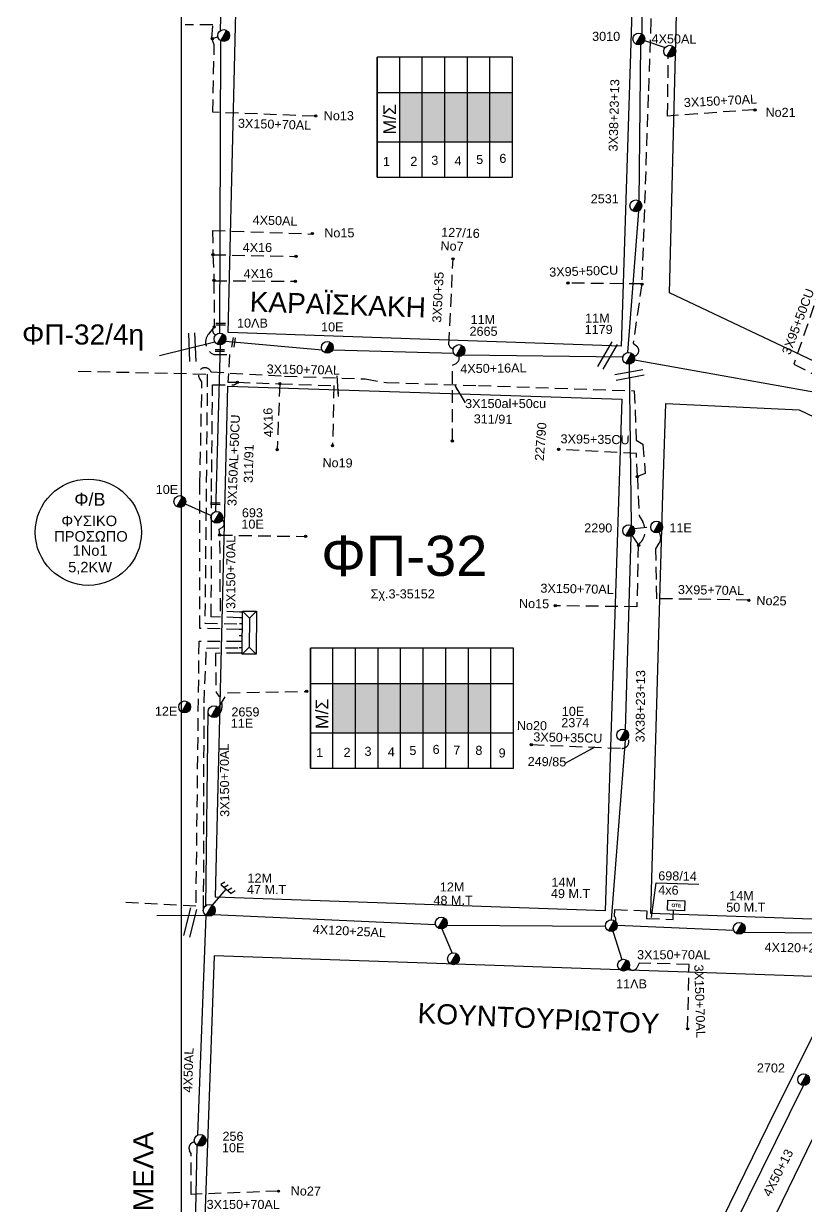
# Model space of a CAD drawing. Header units: millimetres. Extents: x 898 to 3196, y 765 to 1779.
# Drawn here: x 908.3 to 1064.1, y 1105.9 to 1341.4 of the extents above; entities that cross this region are included whole.
import ezdxf
from ezdxf.enums import TextEntityAlignment as Align

# ---------------------------------------------------------------- set-up
doc = ezdxf.new("R2010")
doc.units = ezdxf.units.MM
doc.linetypes.add('DASHED', pattern=[19.05, 12.7, -6.35])
for name, color, linetype in [('Pillar OTE', 7, 'Continuous'), ('Άγνωστα', 7, 'Continuous'), ('Ασφαλειοκιβώτια Χ.Τ 9 αναχωρήσεων', 7, 'Continuous'), ('Γέφυρες Εναερίου Δικτύου', 7, 'DASHED'), ('Γείωση', 7, 'Continuous'), ('Γυμνά εναέρια ΧΤ (3Φ)   3x50+35CU', 7, 'Continuous'), ('Γυμνά εναέρια ΧΤ (3Φ)   4x50AL', 7, 'Continuous'), ('Γυμνά εναέρια ΧΤ και ΦΟΠ (3Φ)   4x50+16AL', 7, 'Continuous'), ('Εναέρια παροχή ΧΤ 4x16', 7, 'SYN_LINE'), ('Επιγραφές - Σχήματα', 7, 'Continuous'), ('Καλώδια ΧΤ   3x150+70AL', 7, 'DASHED'), ('Καλώδια ΧΤ   3x150AL+50CU', 7, 'DASHED'), ('Καλώδια ΧΤ   3x38+23+13', 7, 'Continuous'), ('Καλώδια ΧΤ   3x95+35CU', 7, 'DASHED'), ('Καλώδια ΧΤ   3x95+50CU', 7, 'DASHED'), ('Καλώδια ΧΤ   3x95+70AL', 7, 'SYN_LINE'), ('Καλώδια ΧΤ   4x50+13', 7, 'SYN_LINE'), ('Μηχανική τομή', 7, 'Continuous'), ('Στύλος ΦΜ', 7, 'Continuous'), ('Στύλος ΦΜ @ 1', 7, 'Continuous'), ('Συνδέσεις', 7, 'Continuous'), ('Συνεστραμμένα ΧΤ   4x120+25AL', 7, 'SYN_LINE'), ('Τομή', 7, 'Continuous'), ('Υποσταθμός πόλεως', 7, 'Continuous'), ('Υπόβαθρο ΔΕΗ', 7, 'Continuous'), ('Υπόγεια καλώδια Παροχών ΧΤ   4x6', 7, 'DASHED')]:
    doc.layers.add(name, color=color, linetype=linetype)
doc.styles.add('ar', font='arial.ttf')
doc.styles.get("Standard").update_dxf_attribs({"font": 'arial.ttf'})
doc.linetypes.add('SYN_LINE', pattern='A,0.5,-0.0001,["/\\/\\/\\/",Standard,S=0.1,R=0,X=0,Y=-0.05],-0.25', length=0.7501)
doc.dimstyles.new('ISO-25', dxfattribs={"dimtxt": 2.5, "dimasz": 2.5, "dimexe": 1.25, "dimexo": 0.625, "dimtad": 1, "dimtxsty": 'Standard', "dimcen": 2.5, "dimadec": 0, "dimazin": 0, "dimtfac": 1, "dimtmove": 0, "dimatfit": 3, "dimfxl": 1, "dimarcsym": 0})

# ---------------------------------------------------------------- blocks, each defined once
blk = doc.blocks.new('ΥΠΟΣΤΑΘΜΟΣ ΠΟΛΕΩΣ 8 ΑΝΑΧΩΡΗΣΕΩΝ')
at = {"layer": 'Υποσταθμός πόλεως', "linetype": 'Continuous', "ltscale": 40}
for p, q in [((-8.18, -2.82), (-8.18, -4)), ((-5.9, -2.82), (-5.9, -4)), ((-3.55, -2.82), (-3.55, -4)), ((-1.28, -2.82), (-1.28, -4)), ((1.23, -2.82), (1.23, -4)), ((3.56, -2.82), (3.56, -4)), ((6.03, -2.82), (6.03, -4)), ((8.16, -2.82), (8.16, -4))]:
    blk.add_line(p, q, dxfattribs=at)
blk.add_lwpolyline([(-8.57, 2.82), (8.57, 2.82), (8.57, -2.82), (-8.57, -2.82)], close=True, dxfattribs=at)
for points in [[(-5.75, 0), (-8.57, 2.82)], [(5.75, 0), (8.57, 2.82)], [(-8.57, -2.82), (-5.75, 0)], [(-5.75, 0), (5.75, 0)], [(8.57, -2.82), (5.75, 0)]]:
    blk.add_lwpolyline(points, dxfattribs=at)
at = {"layer": 'Υποσταθμός πόλεως', "linetype": 'SYN_LINE', "ltscale": 40, "flags": 1}
for tag, p in [('ΜΕΤΑΣΧΗΜΑΤΙΣΜΟΣ', (9.59, 1.44)), ('ΙΣΧΥΣ', (9.57, -1.35)), ('ΑΡΙΘΜΟΣ', (9.69, -4.07))]:
    blk.add_attdef(tag, p, '', height=1.8, dxfattribs=at)
blk = doc.blocks.new('ΥΠΑΡΧΩΝ ΤΣΙΜΕΝΤΕΝΙΟΣ ΣΤΥΛΟΣ')
at = {"layer": 'Στύλος ΦΜ'}
blk.add_hatch(color=7, dxfattribs=at).paths.add_polyline_path([(-1.29, -2.28, 0.574793), (2.62, 0, 0.268822), (1.3, 2.27)])
at = {"layer": 'Στύλος ΦΜ', "color": 7}
blk.add_line((-1.29, -2.28), (1.3, 2.27), dxfattribs=at)
blk.add_circle((0, 0), 2.62, dxfattribs=at)
at = {"layer": 'Στύλος ΦΜ', "flags": 4}
for tag, p in [('ΑΡΙΘΜΟΣ', (-4.68, 8.05)), ('ΤΥΠΟΣ', (-4.91, 3.03))]:
    blk.add_attdef(tag, p, '', height=4, dxfattribs=at)
blk = doc.blocks.new('ΤΟΜΗ')
at = {"layer": 'Τομή', "ltscale": 40}
for p, q in [((-5.68, 0), (5.68, 0)), ((5.68, -2.33), (-5.68, -2.33))]:
    blk.add_line(p, q, dxfattribs=at)
blk = doc.blocks.new('A$C76D1674A')
at = {"layer": 'Τομή', "xscale": 0.5, "yscale": 0.5, "zscale": 0.5}
blk.add_blockref('ΤΟΜΗ', (2.84, 1.17), dxfattribs=at)
blk = doc.blocks.new('ΓΕΙΩΣΗ')
at = {"layer": 'Γείωση', "ltscale": 40}
for p, q in [((-2.34, 11.45), (-3, 9.45)), ((-0.34, 11.45), (-1, 9.45)), ((1.66, 11.45), (1, 9.45)), ((3.66, 11.45), (3, 9.45)), ((0, 9.45), (0, 0))]:
    blk.add_line(p, q, dxfattribs=at)
blk.add_lwpolyline([(-3, 9.45), (3, 9.45)], dxfattribs=at)
blk = doc.blocks.new('ΑΣΦΑΛΕΙΟΚΙΒΩΤΙΟ ΥΠΟΣΤΑΘΜΟΥ 9 ΑΝΑΧΩΡΗΣΕΩΝ')
at = {"layer": 'Ασφαλειοκιβώτια Χ.Τ 9 αναχωρήσεων', "ltscale": 40}
for p, q in [((-23.8, 40.36), (24.02, 40.36)), ((-9.72, 40.36), (-9.72, -40.64)), ((9.94, 40.36), (9.94, -40.64)), ((-23.8, 31.36), (24.02, 31.36)), ((-23.8, 22.36), (24.02, 22.36)), ((-23.8, 13.36), (24.02, 13.36)), ((-23.8, 4.36), (24.02, 4.36)), ((-23.8, -4.64), (24.02, -4.64)), ((-23.8, -13.64), (24.02, -13.64)), ((-23.8, -22.64), (24.02, -22.64)), ((-23.8, -31.64), (24.02, -31.64))]:
    blk.add_line(p, q, dxfattribs=at)
at = {"layer": 'Ασφαλειοκιβώτια Χ.Τ 9 αναχωρήσεων'}
blk.add_lwpolyline([(-23.8, -40.64), (24.02, -40.64), (24.02, 40.36), (-23.8, 40.36)], close=True, dxfattribs=at)
for s, p in [('1', (-19.38, 38.04)), ('2', (-19.28, 27.13)), ('3', (-18.87, 18.77)), ('4', (-19.1, 9.5)), ('5', (-18.53, 0.87)), ('6', (-18.1, -8.37)), ('7', (-18.36, -16.67)), ('8', (-18.48, -25.44)), ('9', (-19.51, -34.7))]:
    blk.add_text(s, height=3.6, rotation=270, dxfattribs=at).set_placement(p)
at = {"layer": 'Ασφαλειοκιβώτια Χ.Τ 9 αναχωρήσεων', "ltscale": 40}
for tag, height, p in [('ΟΝΟΜΑ', 5, (-0.16, 44.31)), ('ΚΕΙΜΕΝΟ 1', 2, (17.06, 35.59)), ('ΚΕΙΜΕΝΟ 2', 2, (17.06, 26.88)), ('ΚΕΙΜΕΝΟ 3', 2, (17.06, 17.69)), ('ΚΕΙΜΕΝΟ 4', 2, (17.06, 8.71)), ('ΚΕΙΜΕΝΟ 5', 2, (17.06, -0.13)), ('ΚΕΙΜΕΝΟ 6', 2, (17.06, -9.05)), ('ΚΕΙΜΕΝΟ 7', 2, (17.06, -18.13)), ('ΚΕΙΜΕΝΟ 8', 2, (17.06, -26.85)), ('ΚΕΙΜΕΝΟ 9', 2, (17.06, -35.99)), ('ΣΧ', 2, (-0.1, -42.64))]:
    blk.add_attdef(tag, text='', height=height, dxfattribs=at).set_placement(p, align=Align.MIDDLE_CENTER)
blk = doc.blocks.new('_ΣΥΝΔΕΣΗ')
at = {"layer": 'Συνδέσεις', "linetype": 'SYN_LINE', "ltscale": 40}
blk.add_hatch(color=256, dxfattribs=at).paths.add_polyline_path([(0.5, -0.01, 1), (-0.5, -0.01, 1)])
at = {"layer": 'Συνδέσεις'}
blk.add_circle((0, -0.01), 0.5, dxfattribs=at)
blk = doc.blocks.new('ΜΗΧΑΝΙΚΗ ΤΟΜΗ')
at = {"layer": 'Μηχανική τομή', "ltscale": 40}
for p, q in [((-1.89, 0.78), (1.89, 0.78)), ((1.89, 0), (-1.89, 0))]:
    blk.add_line(p, q, dxfattribs=at)
blk = doc.blocks.new('PILLAR ΟΤΕ')
at = {"layer": 'Pillar OTE', "ltscale": 40}
blk.add_lwpolyline([(-3.31, 2.02), (3.39, 2.02), (3.39, -1.99), (-3.31, -1.99)], close=True, dxfattribs=at)
at = {"layer": 'Pillar OTE', "insert": (-1.81, 0.71), "char_height": 1.3575, "width": 109.961, "attachment_point": 1}
blk.add_mtext('{\\fArial|b1|i0|c161|p34;OTE}', dxfattribs=at)
blk = doc.blocks.new('A$C6E9E1907')
at = {"layer": 'Επιγραφές - Σχήματα', "ltscale": 40}
blk.add_leader([(6.58, 0), (0, 1.08)], dimstyle='ISO-25', override={"dimasz": 1, "dimtad": 0}, dxfattribs=at)

msp = doc.modelspace()

# ---------------------------------------------------------------- hatches: boundary and pattern name
at = {"layer": 'Τομή', "linetype": 'Continuous'}
for color, points in [(1, [(983.23, 1327.66), (983.23, 1317.83), (987.73, 1317.83), (987.73, 1327.66)]), (2, [(987.73, 1327.66), (987.73, 1317.83), (992.23, 1317.83), (992.23, 1327.66)]), (27, [(992.23, 1327.66), (992.23, 1317.83), (996.73, 1317.83), (996.73, 1327.66)]), (85, [(996.73, 1327.66), (996.73, 1317.83), (1001.23, 1317.83), (1001.23, 1327.66)]), (6, [(1001.23, 1327.66), (1001.23, 1317.83), (1005.73, 1317.83), (1005.73, 1327.66)]), (85, [(969.92, 1209.91), (969.92, 1200.08), (974.42, 1200.08), (974.42, 1209.91)]), (173, [(974.42, 1209.91), (974.42, 1200.08), (978.92, 1200.08), (978.92, 1209.91)]), (6, [(978.92, 1209.91), (978.92, 1200.08), (983.42, 1200.08), (983.42, 1209.91)]), (27, [(983.42, 1209.91), (983.42, 1200.08), (987.92, 1200.08), (987.92, 1209.91)]), (2, [(987.92, 1209.91), (987.92, 1200.08), (992.42, 1200.08), (992.42, 1209.91)]), (151, [(992.42, 1209.91), (992.42, 1200.08), (996.92, 1200.08), (996.92, 1209.91)]), (30, [(996.92, 1209.91), (996.92, 1200.08), (1001.42, 1200.08), (1001.42, 1209.91)])]:
    msp.add_hatch(color=color, dxfattribs=at).paths.add_polyline_path(points)

# ---------------------------------------------------------------- linework, layer by layer
at = {"layer": 'Άγνωστα', "color": 173, "linetype": 'DASHED', "ltscale": 0.2}
msp.add_lwpolyline([(993.95, 1276.64, -0.358812), (993.05, 1277.38), (993.87, 1294.53)], format="xyb", dxfattribs=at)
at = {"layer": 'Ασφαλειοκιβώτια Χ.Τ 9 αναχωρήσεων', "ltscale": 40}
for p, q in [((978.73, 1310.79), (978.73, 1334.7)), ((983.23, 1310.79), (983.23, 1334.7)), ((987.73, 1310.79), (987.73, 1334.7)), ((992.23, 1310.79), (992.23, 1334.7)), ((996.73, 1310.79), (996.73, 1334.7)), ((1001.23, 1310.79), (1001.23, 1334.7)), ((1005.73, 1310.79), (1005.73, 1334.7)), ((978.73, 1327.66), (1005.73, 1327.66)), ((978.73, 1317.83), (1005.73, 1317.83))]:
    msp.add_line(p, q, dxfattribs=at)
at = {"layer": 'Ασφαλειοκιβώτια Χ.Τ 9 αναχωρήσεων'}
msp.add_lwpolyline([(1005.73, 1310.79), (1005.73, 1334.7), (978.73, 1334.7), (978.73, 1310.79)], close=True, dxfattribs=at)
at = {"layer": 'Γέφυρες Εναερίου Δικτύου', "color": 85, "linetype": 'Continuous'}
msp.add_lwpolyline([(940.47, 1245.68), (945.66, 1243.38)], dxfattribs=at)
at = {"layer": 'Γέφυρες Εναερίου Δικτύου', "color": 27, "ltscale": 0.2}
msp.add_lwpolyline([(951.22, 1215.97), (946.5, 1215.92), (946.62, 1208.1), (947.22, 1207.32, -0.335398), (947.25, 1203.74, -9.77915)], format="xyb", dxfattribs=at)
msp.add_lwpolyline([(947.08, 1205.1), (948.92, 1208.07), (964.63, 1208.34)], dxfattribs=at)
at = {"layer": 'Γυμνά εναέρια ΧΤ (3Φ)   3x50+35CU', "color": 151, "linetype": 'DASHED', "ltscale": 0.2}
msp.add_lwpolyline([(1009.48, 1197.74), (1027.54, 1197, 0.610779), (1028.7, 1199.04, 1.088032)], format="xyb", dxfattribs=at)
at = {"layer": 'Γυμνά εναέρια ΧΤ (3Φ)   4x50AL', "color": 27, "linetype": 'Continuous'}
msp.add_line((944.6, 1165.45), (945.04, 1204.31), dxfattribs=at)
at = {"layer": 'Γυμνά εναέρια ΧΤ (3Φ)   4x50AL', "color": 1, "linetype": 'Continuous'}
msp.add_lwpolyline([(1032.04, 1338.02), (1036.15, 1336.63)], dxfattribs=at)
at = {"layer": 'Γυμνά εναέρια ΧΤ (3Φ)   4x50AL', "color": 173, "linetype": 'DASHED', "ltscale": 0.2}
msp.add_lwpolyline([(945.91, 1300.18), (965.77, 1299.47)], dxfattribs=at)
at = {"layer": 'Γυμνά εναέρια ΧΤ (3Φ)   4x50AL', "color": 27, "linetype": 'Continuous'}
for points in [[(942.96, 1119.98), (944.67, 1163.69)], [(941.91, 1083.07), (942.58, 1104.92), (942.88, 1117.89)]]:
    msp.add_lwpolyline(points, dxfattribs=at)
at = {"layer": 'Γυμνά εναέρια ΧΤ και ΦΟΠ (3Φ)   4x50+16AL', "color": 6, "linetype": 'Continuous'}
msp.add_lwpolyline([(946.41, 1277.94), (935.34, 1275.2)], dxfattribs=at)
at = {"layer": 'Γυμνά εναέρια ΧΤ και ΦΟΠ (3Φ)   4x50+16AL', "color": 173, "linetype": 'Continuous'}
for points in [[(948.49, 1278.1), (967.75, 1276.37)], [(969.87, 1276.37), (994, 1275.73)], [(995.87, 1275.39), (1027.74, 1274.97)]]:
    msp.add_lwpolyline(points, dxfattribs=at)
at = {"layer": 'Γυμνά εναέρια ΧΤ και ΦΟΠ (3Φ)   4x50+16AL', "color": 173, "linetype": 'DASHED', "ltscale": 0.2}
msp.add_lwpolyline([(993.73, 1258.19), (993.78, 1273.31), (994.46, 1273.68, 0.337831), (995.07, 1275.07, 3.601882)], format="xyb", dxfattribs=at)
at = {"layer": 'Εναέρια παροχή ΧΤ 4x16', "color": 173, "linetype": 'DASHED', "ltscale": 0.2}
for points in [[(946.01, 1295.34), (962.51, 1295)], [(946.2, 1290.17), (962.58, 1290.06)], [(959.33, 1269.64), (958.8, 1256.49)]]:
    msp.add_lwpolyline(points, dxfattribs=at)
at = {"layer": 'Επιγραφές - Σχήματα'}
msp.add_lwpolyline([(939.73, 1767.32), (2955.99, 1767.32), (2955.99, 771.15), (939.73, 771.15)], close=True, dxfattribs=at)
at = {"layer": 'Επιγραφές - Σχήματα', "color": 202}
msp.add_circle((921.16, 1240.05), 10.58, dxfattribs=at)
at = {"layer": 'Καλώδια ΧΤ   3x150+70AL', "color": 27, "ltscale": 0.2}
for points in [[(1033.08, 1360.78), (1033.63, 1360.72, -0.663983), (1034.75, 1356.92, 0.2264), (1033.29, 1353.83), (1033.33, 1341.97), (1032.79, 1327.17), (1031.5, 1289.52), (1029.79, 1277.74), (1030.5, 1277.12, -0.623382), (1029.97, 1275.12, -2.970858)], [(959.07, 1108.77), (941.63, 1108.14), (941.66, 1116.3), (941.36, 1116.84, -0.570657), (942.35, 1118.53, -16.677025)]]:
    msp.add_lwpolyline(points, format="xyb", dxfattribs=at)
at = {"layer": 'Καλώδια ΧΤ   3x150+70AL', "color": 85, "ltscale": 0.2}
for points in [[(945.78, 1338.42), (945.96, 1341.12), (940.45, 1341.12)], [(966.3, 1322.94), (945.98, 1323.72), (946.27, 1337.17), (945.78, 1338.42), (947, 1338.73)], [(947.38, 1239.48), (964.41, 1239.21)]]:
    msp.add_lwpolyline(points, dxfattribs=at)
at = {"layer": 'Καλώδια ΧΤ   3x150+70AL', "color": 1, "ltscale": 0.2}
msp.add_lwpolyline([(1054.04, 1324.24), (1036.63, 1322.97), (1036.77, 1334.75)], dxfattribs=at)
at = {"layer": 'Καλώδια ΧΤ   3x150+70AL', "color": 173, "ltscale": 0.2}
for points in [[(945.91, 1300.18), (946.01, 1295.34), (946.2, 1290.17), (946.24, 1280.95), (945.1, 1279.53, 0.505897), (946.2, 1275.45), (949.3, 1275.45), (949, 1269.98), (950.88, 1269.92)], [(951.29, 1223), (945.67, 1223.23), (945.71, 1241.01), (945.71, 1248.19), (945.93, 1269.42), (949.83, 1269.39, 0.244134), (950.88, 1269.92), (959.33, 1269.64), (970.12, 1269.28), (969.83, 1257.33)]]:
    msp.add_lwpolyline(points, format="xyb", dxfattribs=at)
at = {"layer": 'Καλώδια ΧΤ   3x150+70AL', "color": 30, "ltscale": 0.2}
msp.add_lwpolyline([(951.26, 1220.68), (943.42, 1220.9), (943.4, 1249.7), (943.81, 1269.99), (943.3, 1270.76, -1.100844), (945.65, 1271.99)], format="xyb", dxfattribs=at)
at = {"layer": 'Καλώδια ΧΤ   3x150+70AL', "color": 85, "ltscale": 0.2}
msp.add_lwpolyline([(951.3, 1224.13), (947.5, 1224.36), (947.38, 1239.48), (947.21, 1240.65), (947.84, 1241.02, 0.583033), (947.83, 1242.48, -3.869685)], format="xyb", dxfattribs=at)
at = {"layer": 'Καλώδια ΧΤ   3x150+70AL', "color": 30, "ltscale": 0.2}
for points in [[(1029.99, 1240.77), (1033.28, 1241.11)], [(1029.53, 1239.46), (1030.81, 1237.45)]]:
    msp.add_lwpolyline(points, dxfattribs=at)
at = {"layer": 'Καλώδια ΧΤ   3x150+70AL', "color": 2, "ltscale": 0.2}
msp.add_lwpolyline([(951.24, 1218.26), (943.18, 1218.28), (942.57, 1165.54), (928.51, 1166.26)], dxfattribs=at)
at = {"layer": 'Καλώδια ΧΤ   3x150+70AL', "color": 151, "ltscale": 0.2}
msp.add_lwpolyline([(944.15, 1165.12), (944.15, 1168.44), (944.24, 1206.05), (944.69, 1216.97), (951.23, 1217.03)], dxfattribs=at)
msp.add_lwpolyline([(1040.62, 1141.11), (1040.93, 1153.92), (1030.99, 1154.23), (1030.49, 1153.25, -0.657782), (1028.94, 1153.34, -1.43002)], format="xyb", dxfattribs=at)
at = {"layer": 'Καλώδια ΧΤ   3x150+70AL', "color": 173, "ltscale": 0.2}
msp.add_arc((946.86, 1280.26), 0.923, 131.7389, 251.4879, dxfattribs=at)
at = {"layer": 'Καλώδια ΧΤ   3x150AL+50CU', "color": 6, "ltscale": 0.2}
msp.add_lwpolyline([(919.16, 1272.15), (944.88, 1271.56), (944.4, 1221.95), (951.28, 1221.82)], dxfattribs=at)
at = {"layer": 'Καλώδια ΧΤ   3x150AL+50CU', "color": 30, "ltscale": 0.2}
msp.add_lwpolyline([(945.65, 1271.99), (960.26, 1271.16), (976.33, 1270.6), (980.62, 1269.88), (998.95, 1269.28), (1030, 1268.24), (1030.37, 1258.42), (1031.7, 1257.63), (1032.19, 1251.74), (1030.61, 1251.14), (1030.99, 1243.3), (1031.67, 1242.11, -0.372685), (1030.78, 1237.54), (1030.51, 1225.2), (1014.24, 1225.42)], format="xyb", dxfattribs=at)
at = {"layer": 'Καλώδια ΧΤ   3x38+23+13', "color": 1, "linetype": 'Continuous'}
for points in [[(1031.6, 1353.21), (1031.48, 1339.35)], [(1031.26, 1337.21), (1030.89, 1306.1)], [(1030.87, 1304.05), (1028.66, 1275.84)]]:
    msp.add_lwpolyline(points, dxfattribs=at)
at = {"layer": 'Καλώδια ΧΤ   3x38+23+13', "color": 151, "linetype": 'Continuous'}
for points in [[(1029.46, 1241.4), (1029.07, 1273.52)], [(1028.28, 1200.68), (1029.36, 1239.3)], [(1025.47, 1162.84), (1028.24, 1198.61)]]:
    msp.add_lwpolyline(points, dxfattribs=at)
at = {"layer": 'Καλώδια ΧΤ   3x95+35CU', "color": 30, "ltscale": 0.2}
msp.add_lwpolyline([(1030.61, 1251.14), (1030.41, 1255.75), (1015, 1256.57)], dxfattribs=at)
at = {"layer": 'Καλώδια ΧΤ   3x95+50CU', "color": 27, "ltscale": 0.2}
msp.add_lwpolyline([(1031.5, 1289.52), (1016.8, 1289.68)], dxfattribs=at)
msp.add_lwpolyline([(1067.06, 1288.75), (1061.8, 1273.57), (1071.13, 1268.83), (1072.38, 1269.23, -0.495296), (1073.98, 1268.11, -1.410026)], format="xyb", dxfattribs=at)
at = {"layer": 'Καλώδια ΧΤ   3x95+70AL', "color": 30, "linetype": 'DASHED', "ltscale": 0.2}
msp.add_lwpolyline([(1052.88, 1226.54), (1034.49, 1226.81), (1034.31, 1236.76), (1034.99, 1237.9, 0.292455), (1034.93, 1240.01, 11.245476)], format="xyb", dxfattribs=at)
at = {"layer": 'Καλώδια ΧΤ   4x50+13', "color": 85, "linetype": 'Continuous'}
for points in [[(947.52, 1340.01), (948.2, 1366.26)], [(947.4, 1279.74), (947.57, 1337.98)], [(946.55, 1244.16), (947.48, 1277.39)]]:
    msp.add_lwpolyline(points, dxfattribs=at)
at = {"layer": 'Καλώδια ΧΤ   4x50+13', "color": 27, "linetype": 'Continuous'}
msp.add_lwpolyline([(1030.01, 1274.37), (1073.17, 1266.72)], dxfattribs=at)
at = {"layer": 'Καλώδια ΧΤ   4x50+13', "color": 2, "linetype": 'Continuous'}
msp.add_lwpolyline([(1049.93, 1101.84), (1063.76, 1129.81)], dxfattribs=at)
at = {"layer": 'Συνεστραμμένα ΧΤ   4x120+25AL', "color": 2, "ltscale": 20}
msp.add_lwpolyline([(944.67, 1163.69), (934.83, 1163.66)], dxfattribs=at)
at = {"layer": 'Συνεστραμμένα ΧΤ   4x120+25AL', "color": 151, "ltscale": 20}
for points in [[(946.08, 1163.88), (990.37, 1161.88)], [(992.62, 1161.8), (1024.25, 1161.54)], [(1026.6, 1161.74), (1049.8, 1160.77)], [(1051.82, 1160.38), (1076.3, 1160.18)]]:
    msp.add_lwpolyline(points, dxfattribs=at)
at = {"layer": 'Συνεστραμμένα ΧΤ   4x120+25AL', "color": 151, "ltscale": 8}
for points in [[(991.32, 1161.85), (993.67, 1156.22)], [(1025.42, 1161.67), (1027.53, 1154.94)]]:
    msp.add_lwpolyline(points, dxfattribs=at)
at = {"layer": 'Υπόβαθρο ΔΕΗ'}
for points in [[(951.11, 1365.91), (1030.19, 1364.7), (1027.4, 1277.14), (949.06, 1279.86)], [(1038.94, 1364.36), (1135.28, 1363.23), (1125.95, 1316.5), (1099.85, 1258.03), (1037.05, 1287.77)], [(948.97, 1269.18), (1027.49, 1266.58), (1024.21, 1164.62), (946.54, 1167.34)], [(1036.29, 1265.72), (1062.9, 1264.46), (1113.87, 1240.05), (1076.77, 1162.57), (1033.27, 1164.08), (1035.66, 1247.58)], [(946.24, 1155.69), (942.3, 1045.54), (1018.76, 1044.33), (1058.15, 1124.84), (1071.47, 1151.32)], [(1082.44, 1153.94), (1136.03, 1128.57), (1102.76, 1062.28), (1049.91, 1087.09)]]:
    msp.add_lwpolyline(points, close=True, dxfattribs=at)
msp.add_lwpolyline([(1034.33, 1170.23), (1042.84, 1169.91)], dxfattribs=at)
at = {"layer": 'Υπόγεια καλώδια Παροχών ΧΤ   4x6', "color": 151, "linetype": 'DASHED', "ltscale": 0.2}
msp.add_lwpolyline([(1026.22, 1162.53, 0.354428), (1026.06, 1163.51), (1026.11, 1164.87), (1032.52, 1164.63), (1032.46, 1163.11), (1037.73, 1162.92), (1037.79, 1164.74)], format="xyb", dxfattribs=at)

# ---------------------------------------------------------------- block references
at = {"layer": 'Pillar OTE', "xscale": 0.5, "yscale": 0.5, "zscale": 0.5, "rotation": 358.0092480810823}
msp.add_blockref('PILLAR ΟΤΕ', (1038.33, 1165.69), dxfattribs=at)
at = {"layer": 'Ασφαλειοκιβώτια Χ.Τ 9 αναχωρήσεων', "xscale": 0.5, "yscale": 0.5, "zscale": 0.5, "rotation": 90}
msp.add_blockref('ΑΣΦΑΛΕΙΟΚΙΒΩΤΙΟ ΥΠΟΣΤΑΘΜΟΥ 9 ΑΝΑΧΩΡΗΣΕΩΝ', (985.6, 1204.94), dxfattribs=at)
at = {"layer": 'Γυμνά εναέρια ΧΤ (3Φ)   4x50AL', "color": 27, "linetype": 'Continuous', "xscale": 0.45, "yscale": 0.45, "zscale": 0.45, "rotation": 319.5385062478942}
msp.add_blockref('ΓΕΙΩΣΗ', (945.84, 1165.74), dxfattribs=at)
at = {"layer": 'Επιγραφές - Σχήματα', "linetype": 'Continuous', "rotation": 37.69393390912166}
msp.add_blockref('A$C6E9E1907', (1016.92, 1193.22), dxfattribs=at)
at = {"layer": 'Καλώδια ΧΤ   3x38+23+13', "color": 154, "linetype": 'Continuous', "lineweight": 50}
for p, rotation in [((942.59, 1274.09), 92.31583101191141), ((1023.74, 1272.51), 60.0682129070585), ((1026.36, 1270.3), 10.39877215981878), ((941.35, 1159.41), 75.80055207700498)]:
    msp.add_blockref('A$C76D1674A', p, dxfattribs=dict(at, rotation=rotation))
at = {"layer": 'Μηχανική τομή'}
for p, xscale, yscale, zscale, rotation in [((947.54, 1281.71), 0.4999999999998502, 0.4999999999998502, 0.4999999999998502, 179.2990688745396), ((949.93, 1277.89), 0.4999999999998687, 0.4999999999998687, 0.4999999999998687, 261.4976903432283), ((947.39, 1276.46), 0.4999999999998502, 0.4999999999998502, 0.4999999999998502, 179.2990688745396), ((946.49, 1245.93), 0.4999999999998502, 0.4999999999998502, 0.4999999999998502, 179.2990688745396)]:
    msp.add_blockref('ΜΗΧΑΝΙΚΗ ΤΟΜΗ', p, dxfattribs=dict(at, xscale=xscale, yscale=yscale, zscale=zscale, rotation=rotation))
at = {"layer": 'Στύλος ΦΜ @ 1', "ltscale": 40, "xscale": 0.4499999999998181, "yscale": 0.4499999999998181, "zscale": 0.4499999999998181}
for p in [(948.15, 1339.01), (1037.07, 1335.89), (993.95, 1155.08)]:
    msp.add_blockref('ΥΠΑΡΧΩΝ ΤΣΙΜΕΝΤΕΝΙΟΣ ΣΤΥΛΟΣ', p, dxfattribs=at)
at = {"layer": 'Στύλος ΦΜ @ 1', "ltscale": 40}
ref = msp.add_blockref('ΥΠΑΡΧΩΝ ΤΣΙΜΕΝΤΕΝΙΟΣ ΣΤΥΛΟΣ', (1030.9, 1338.33), dxfattribs=dict(at, xscale=0.4499999999998181, yscale=0.4499999999998181, zscale=0.4499999999998181))
ref.add_attrib('ΤΥΠΟΣ', '3010', (1021.59, 1337.95), dxfattribs={"layer": 'Στύλος ΦΜ', "height": 1.8, "flags": 4})
ref = msp.add_blockref('ΥΠΑΡΧΩΝ ΤΣΙΜΕΝΤΕΝΙΟΣ ΣΤΥΛΟΣ', (1030.31, 1305.08), dxfattribs=dict(at, xscale=0.4499999999998181, yscale=0.4499999999998181, zscale=0.4499999999998181))
ref.add_attrib('ΤΥΠΟΣ', '2531', (1021.31, 1305.59), dxfattribs={"layer": 'Στύλος ΦΜ', "height": 1.8, "flags": 4})
ref = msp.add_blockref('ΥΠΑΡΧΩΝ ΤΣΙΜΕΝΤΕΝΙΟΣ ΣΤΥΛΟΣ', (995.06, 1276.25), dxfattribs=dict(at, xscale=0.4499999999998181, yscale=0.4499999999998181, zscale=0.4499999999998181))
ref.add_attrib('ΤΥΠΟΣ', '2665', (997.15, 1279.19), dxfattribs={"layer": 'Στύλος ΦΜ', "height": 1.8, "flags": 4})
ref.add_attrib('ΑΡΙΘΜΟΣ', '11M', (997.37, 1281.53), dxfattribs={"layer": 'Στύλος ΦΜ', "height": 1.8, "flags": 4})
ref = msp.add_blockref('ΥΠΑΡΧΩΝ ΤΣΙΜΕΝΤΕΝΙΟΣ ΣΤΥΛΟΣ', (1028.88, 1274.69), dxfattribs=dict(at, xscale=0.4499999999998181, yscale=0.4499999999998181, zscale=0.4499999999998181))
ref.add_attrib('ΤΥΠΟΣ', '1179', (1020.1, 1279.56), dxfattribs={"layer": 'Στύλος ΦΜ', "height": 1.8, "flags": 4})
ref.add_attrib('ΑΡΙΘΜΟΣ', '11M', (1020.2, 1281.82), dxfattribs={"layer": 'Στύλος ΦΜ', "height": 1.8, "flags": 4})
ref = msp.add_blockref('ΥΠΑΡΧΩΝ ΤΣΙΜΕΝΤΕΝΙΟΣ ΣΤΥΛΟΣ', (947.41, 1278.56), dxfattribs=dict(at, xscale=0.4499999999998181, yscale=0.4499999999998181, zscale=0.4499999999998181))
ref.add_attrib('ΤΥΠΟΣ', '10ΛB', (950.8, 1280.82), dxfattribs={"layer": 'Στύλος ΦΜ', "height": 1.8, "flags": 4})
ref = msp.add_blockref('ΥΠΑΡΧΩΝ ΤΣΙΜΕΝΤΕΝΙΟΣ ΣΤΥΛΟΣ', (968.81, 1276.88), dxfattribs=dict(at, xscale=0.4499999999998181, yscale=0.4499999999998181, zscale=0.4499999999998181))
ref.add_attrib('ΤΥΠΟΣ', '10E', (967.56, 1280.06), dxfattribs={"layer": 'Στύλος ΦΜ', "height": 1.8, "flags": 4})
ref = msp.add_blockref('ΥΠΑΡΧΩΝ ΤΣΙΜΕΝΤΕΝΙΟΣ ΣΤΥΛΟΣ', (939.4, 1246.17), dxfattribs=dict(at, xscale=0.4499999999998181, yscale=0.4499999999998181, zscale=0.4499999999998181))
ref.add_attrib('ΤΥΠΟΣ', '10E', (934.6, 1247.68), dxfattribs={"layer": 'Στύλος ΦΜ', "height": 1.8, "flags": 4})
ref = msp.add_blockref('ΥΠΑΡΧΩΝ ΤΣΙΜΕΝΤΕΝΙΟΣ ΣΤΥΛΟΣ', (946.78, 1243.01), dxfattribs=dict(at, xscale=0.4499999999998181, yscale=0.4499999999998181, zscale=0.4499999999998181))
ref.add_attrib('ΤΥΠΟΣ', '10E', (951.67, 1240.77), dxfattribs={"layer": 'Στύλος ΦΜ', "height": 1.8, "flags": 4})
ref.add_attrib('ΑΡΙΘΜΟΣ', '693', (951.77, 1243.03), dxfattribs={"layer": 'Στύλος ΦΜ', "height": 1.8, "flags": 4})
ref = msp.add_blockref('ΥΠΑΡΧΩΝ ΤΣΙΜΕΝΤΕΝΙΟΣ ΣΤΥΛΟΣ', (1028.88, 1240.37), dxfattribs=dict(at, xscale=0.4499999999998181, yscale=0.4499999999998181, zscale=0.4499999999998181))
ref.add_attrib('ΤΥΠΟΣ', '2290', (1020.02, 1240.01), dxfattribs={"layer": 'Στύλος ΦΜ', "height": 1.8, "flags": 4})
ref = msp.add_blockref('ΥΠΑΡΧΩΝ ΤΣΙΜΕΝΤΕΝΙΟΣ ΣΤΥΛΟΣ', (1034.45, 1241.09), dxfattribs=dict(at, xscale=0.4499999999998181, yscale=0.4499999999998181, zscale=0.4499999999998181))
ref.add_attrib('ΤΥΠΟΣ', '11E', (1036.99, 1240.01), dxfattribs={"layer": 'Στύλος ΦΜ', "height": 1.8, "flags": 4})
ref = msp.add_blockref('ΥΠΑΡΧΩΝ ΤΣΙΜΕΝΤΕΝΙΟΣ ΣΤΥΛΟΣ', (940.35, 1205.26), dxfattribs=dict(at, xscale=0.4499999999998181, yscale=0.4499999999998181, zscale=0.4499999999998181))
ref.add_attrib('ΤΥΠΟΣ', '12Ε', (934.43, 1203.5), dxfattribs={"layer": 'Στύλος ΦΜ', "height": 1.8, "flags": 4})
ref = msp.add_blockref('ΥΠΑΡΧΩΝ ΤΣΙΜΕΝΤΕΝΙΟΣ ΣΤΥΛΟΣ', (946.22, 1204.3), dxfattribs=dict(at, xscale=0.4499999999998181, yscale=0.4499999999998181, zscale=0.4499999999998181))
ref.add_attrib('ΤΥΠΟΣ', '11E', (949.57, 1201.09), dxfattribs={"layer": 'Στύλος ΦΜ', "height": 1.8, "flags": 4})
ref.add_attrib('ΑΡΙΘΜΟΣ', '2659', (949.68, 1203.35), dxfattribs={"layer": 'Στύλος ΦΜ', "height": 1.8, "flags": 4})
ref = msp.add_blockref('ΥΠΑΡΧΩΝ ΤΣΙΜΕΝΤΕΝΙΟΣ ΣΤΥΛΟΣ', (1027.69, 1199.65), dxfattribs=dict(at, xscale=0.4499999999998181, yscale=0.4499999999998181, zscale=0.4499999999998181))
ref.add_attrib('ΤΥΠΟΣ', '2374', (1015.44, 1201.21), dxfattribs={"layer": 'Στύλος ΦΜ', "height": 1.8, "flags": 4})
ref.add_attrib('ΑΡΙΘΜΟΣ', '10E', (1015.55, 1203.47), dxfattribs={"layer": 'Στύλος ΦΜ', "height": 1.8, "flags": 4})
ref = msp.add_blockref('ΥΠΑΡΧΩΝ ΤΣΙΜΕΝΤΕΝΙΟΣ ΣΤΥΛΟΣ', (945.26, 1164.72), dxfattribs=dict(at, xscale=0.4499999999998181, yscale=0.4499999999998181, zscale=0.4499999999998181))
ref.add_attrib('ΤΥΠΟΣ', '47 M.T', (952.79, 1168), dxfattribs={"layer": 'Στύλος ΦΜ', "height": 1.8, "flags": 4})
ref.add_attrib('ΑΡΙΘΜΟΣ', '12M', (952.89, 1170.26), dxfattribs={"layer": 'Στύλος ΦΜ', "height": 1.8, "flags": 4})
ref = msp.add_blockref('ΥΠΑΡΧΩΝ ΤΣΙΜΕΝΤΕΝΙΟΣ ΣΤΥΛΟΣ', (991.51, 1162.19), dxfattribs=dict(at, xscale=0.4499999999998181, yscale=0.4499999999998181, zscale=0.4499999999998181))
ref.add_attrib('ΤΥΠΟΣ', '48 M.T', (989.96, 1165.82), dxfattribs={"layer": 'Στύλος ΦΜ', "height": 1.8, "flags": 4})
ref.add_attrib('ΑΡΙΘΜΟΣ', '12M', (991.23, 1168.48), dxfattribs={"layer": 'Στύλος ΦΜ', "height": 1.8, "flags": 4})
ref = msp.add_blockref('ΥΠΑΡΧΩΝ ΤΣΙΜΕΝΤΕΝΙΟΣ ΣΤΥΛΟΣ', (1025.42, 1161.67), dxfattribs=dict(at, xscale=0.4499999999998181, yscale=0.4499999999998181, zscale=0.4499999999998181))
ref.add_attrib('ΤΥΠΟΣ', '49 M.T', (1013.38, 1167.16), dxfattribs={"layer": 'Στύλος ΦΜ', "height": 1.8, "flags": 4})
ref.add_attrib('ΑΡΙΘΜΟΣ', '14M', (1013.49, 1169.42), dxfattribs={"layer": 'Στύλος ΦΜ', "height": 1.8, "flags": 4})
ref = msp.add_blockref('ΥΠΑΡΧΩΝ ΤΣΙΜΕΝΤΕΝΙΟΣ ΣΤΥΛΟΣ', (1050.92, 1161.14), dxfattribs=dict(at, xscale=0.4499999999998181, yscale=0.4499999999998181, zscale=0.4499999999998181))
ref.add_attrib('ΤΥΠΟΣ', '50 M.T', (1048.32, 1164.44), dxfattribs={"layer": 'Στύλος ΦΜ', "height": 1.8, "flags": 4})
ref.add_attrib('ΑΡΙΘΜΟΣ', '14M', (1048.92, 1166.75), dxfattribs={"layer": 'Στύλος ΦΜ', "height": 1.8, "flags": 4})
ref = msp.add_blockref('ΥΠΑΡΧΩΝ ΤΣΙΜΕΝΤΕΝΙΟΣ ΣΤΥΛΟΣ', (1027.86, 1153.81), dxfattribs=dict(at, xscale=0.4499999999998181, yscale=0.4499999999998181, zscale=0.4499999999998181))
ref.add_attrib('ΤΥΠΟΣ', '11ΛB', (1026.37, 1149.18), dxfattribs={"layer": 'Στύλος ΦΜ', "height": 1.8, "flags": 4})
ref = msp.add_blockref('ΥΠΑΡΧΩΝ ΤΣΙΜΕΝΤΕΝΙΟΣ ΣΤΥΛΟΣ', (1063.77, 1130.99), dxfattribs=dict(at, xscale=0.4499999999998181, yscale=0.4499999999998181, zscale=0.4499999999998181))
ref.add_attrib('ΤΥΠΟΣ', '2702', (1054.44, 1132.42), dxfattribs={"layer": 'Στύλος ΦΜ', "height": 1.8, "flags": 4})
ref = msp.add_blockref('ΥΠΑΡΧΩΝ ΤΣΙΜΕΝΤΕΝΙΟΣ ΣΤΥΛΟΣ', (943.46, 1118.91), dxfattribs=dict(at, xscale=0.4499999999998181, yscale=0.4499999999998181, zscale=0.4499999999998181))
ref.add_attrib('ΤΥΠΟΣ', '10E', (947.8, 1116.54), dxfattribs={"layer": 'Στύλος ΦΜ', "height": 1.8, "flags": 4})
ref.add_attrib('ΑΡΙΘΜΟΣ', '256', (947.9, 1118.81), dxfattribs={"layer": 'Στύλος ΦΜ', "height": 1.8, "flags": 4})
at = {"layer": 'Συνδέσεις', "xscale": 0.4500000000000455, "yscale": 0.4500000000000455, "zscale": 0.4500000000000455}
for p in [(945.89, 1338.41), (966.48, 1323.01), (1054.08, 1324.19), (965.79, 1299.57), (946.03, 1295.38), (962.55, 1295.04), (993.87, 1294.53), (946.23, 1290.24), (962.44, 1290.04), (1016.76, 1289.7), (1031.54, 1289.48), (946.25, 1280.95), (950.88, 1269.92), (959.33, 1269.64), (969.83, 1257.31), (993.73, 1258.25), (958.8, 1256.49), (1014.9, 1256.56), (1030.61, 1251.15), (947.35, 1239.52), (964.48, 1239.24), (1030.85, 1237.45), (1052.84, 1226.49), (1014.24, 1225.42), (964.7, 1208.36), (1009.45, 1197.72), (1040.62, 1141.12), (959.07, 1108.78)]:
    msp.add_blockref('_ΣΥΝΔΕΣΗ', p, dxfattribs=at)
at = {"layer": 'Υποσταθμός πόλεως', "xscale": 0.5000000000002209, "yscale": 0.5000000000002209, "zscale": 0.5000000000002209, "rotation": 269.4565040546856}
msp.add_blockref('ΥΠΟΣΤΑΘΜΟΣ ΠΟΛΕΩΣ 8 ΑΝΑΧΩΡΗΣΕΩΝ', (953.26, 1220.03), dxfattribs=at)

# ---------------------------------------------------------------- texts
at = {"layer": 'Ασφαλειοκιβώτια Χ.Τ 9 αναχωρήσεων'}
for s, p in [('1', (979.89, 1313)), ('2', (985.35, 1313.05)), ('3', (989.53, 1313.25)), ('4', (994.16, 1313.14)), ('5', (998.48, 1313.42)), ('6', (1003.1, 1313.64))]:
    msp.add_text(s, height=1.8, dxfattribs=at).set_placement(p)
at = {"layer": 'Γυμνά εναέρια ΧΤ (3Φ)   3x50+35CU', "linetype": 'Continuous'}
msp.add_text('3X50+35CU', height=1.8, rotation=358.7186, dxfattribs=at).set_placement((1016.76, 1199.14), align=Align.MIDDLE)
at = {"layer": 'Γυμνά εναέρια ΧΤ (3Φ)   4x50AL', "linetype": 'Continuous'}
for rotation, p in [(359.5562, (1037.91, 1338.34)), (358.2788, (958.38, 1302.15)), (88.0369, (941.09, 1132.89))]:
    msp.add_text('4X50AL', height=1.8, rotation=rotation, dxfattribs=at).set_placement(p, align=Align.MIDDLE)
at = {"layer": 'Γυμνά εναέρια ΧΤ και ΦΟΠ (3Φ)   4x50+16AL', "linetype": 'Continuous'}
msp.add_text('4X50+16AL', height=1.8, rotation=0.9384, dxfattribs=at).set_placement((1001.91, 1272.72), align=Align.MIDDLE)
at = {"layer": 'Εναέρια παροχή ΧΤ 4x16', "linetype": 'Continuous'}
for rotation, p in [(0.2522, (954.86, 1296.78)), (1.6957, (955.04, 1291.59)), (91.376, (957.01, 1261.92))]:
    msp.add_text('4X16', height=1.8, rotation=rotation, dxfattribs=at).set_placement(p, align=Align.MIDDLE)
at = {"layer": 'Επιγραφές - Σχήματα', "linetype": 'Continuous', "style": 'ar'}
msp.add_text('Μ/Σ', height=2.5, rotation=90, dxfattribs=at).set_placement((982.49, 1319.31))
at = {"layer": 'Επιγραφές - Σχήματα', "color": 1, "style": 'ar'}
for s, height, p in [('Φ/Β', 2.548, (921.46, 1246.67)), ('ΦΥΣΙΚΟ ', 2.085, (921.75, 1242.32)), ('1No1', 2.085, (921.51, 1236.39)), ('5,2KW', 2.085, (921.51, 1232.93))]:
    msp.add_text(s, height=height, dxfattribs=at).set_placement(p, align=Align.MIDDLE)
at = {"layer": 'Επιγραφές - Σχήματα', "linetype": 'Continuous', "attachment_point": 1, "style": 'ar'}
for s, insert, char_height, width in [('Νο13', (968.09, 1323.94), 1.8, 21.0162), ('Νο15', (968.2, 1300.6), 1.8, 21.0162), ('ΦΠ-32/4η', (907.94, 1281.45), 4, 25.2338), ('ΦΠ-32', (967.57, 1239.36), 8, 25.2338), ('Σχ.3-35152', (977.43, 1228.67), 1.8, 25.2338)]:
    msp.add_mtext(s, dxfattribs=dict(at, insert=insert, char_height=char_height, width=width))
for s, insert, char_height, width, rotation in [('Νο21', (1056.16, 1324.63), 1.8, 8.3548, 359.6627), ('127/16', (991.54, 1300.75), 1.8, 8.3548, 358), ('Νο7', (991.4, 1298.05), 1.8, 8.3548, 358), ('ΚΑΡΑΪΣΚΑΚΗ', (953.42, 1288.03), 4, 25.2338, 358.0146), ('311/91', (998.01, 1263.55), 1.8, 8.3548, 359.1732), ('227/90', (1010.14, 1254.34), 1.8, 8.3548, 85.7488), ('3Χ95+35CU', (1015.31, 1259.57), 1.8, 8.3548, 359.1732), ('311/91', (952.13, 1249.9), 1.8, 8.3548, 88.6748), ('Νο19', (967.85, 1254.82), 1.8, 8.3548, 359.1732), ('Νο15', (1007.03, 1226.78), 1.8, 8.3548, 359.1732), ('Νο25', (1054.36, 1227.35), 1.8, 8.3548, 359.1732), ('Μ/Σ', (966.49, 1200.85), 2.5, 8.4985, 90), ('Νο20', (1006.6, 1202.48), 1.8, 8.3548, 359.1732), ('249/85', (1008.76, 1195.3), 1.8, 8.3548, 359.1732), ('698/14', (1034.79, 1172.52), 1.8, 8.3548, 359.1732), ('4x6', (1034.79, 1169.69), 1.8, 8.3548, 359.1732), ('ΚΟΥΝΤΟΥΡΙΩΤΟΥ', (986.9, 1146.27), 4, 25.2338, 357.4735), ('Π.ΜΕΛΑ', (930.12, 1099.21), 4, 25.2338, 90), ('Νο27', (961.52, 1109.75), 1.8, 8.3548, 359.1732)]:
    msp.add_mtext(s, dxfattribs=dict(at, insert=insert, char_height=char_height, width=width, rotation=rotation))
at = {"layer": 'Επιγραφές - Σχήματα', "color": 1, "insert": (914.35, 1240.28), "char_height": 2.085, "width": 15.0083, "attachment_point": 1}
msp.add_mtext('ΠΡΟΣΩΠΟ', dxfattribs=at)
at = {"layer": 'Καλώδια ΧΤ   3x150+70AL', "linetype": 'Continuous'}
for s, rotation, p in [('3X150+70AL', 2.892, (1047.17, 1326.01)), ('3X150+70AL', 358.3649, (958.29, 1321.34)), ('3X150+70AL', 359.1009, (964.02, 1272.47)), ('3X150+70AL', 90, (949.55, 1232.06)), ('3X150+70AL', 359, (1018.59, 1228.79)), ('3X95+70AL', 359, (1045.3, 1228.53)), ('3X150+70AL', 90.3849, (948.31, 1190.65)), ('3X150+70AL', 0.0011, (1037.86, 1155.89)), ('3X150+70AL', 271.6264, (1043.07, 1146.62))]:
    msp.add_text(s, height=1.8, rotation=rotation, dxfattribs=at).set_placement(p, align=Align.MIDDLE)
msp.add_text('3X150+70AL', height=1.8, dxfattribs=at).set_placement((952.04, 1106.14), align=Align.MIDDLE)
at = {"layer": 'Καλώδια ΧΤ   3x150AL+50CU', "linetype": 'Continuous'}
msp.add_text('3X150AL+50CU', height=1.8, rotation=87.7523, dxfattribs=at).set_placement((950.13, 1254.39), align=Align.MIDDLE)
at = {"layer": 'Καλώδια ΧΤ   3x150AL+50CU', "linetype": 'Continuous', "insert": (996.27, 1266.59), "char_height": 1.8, "width": 21.7813, "attachment_point": 1, "style": 'ar'}
msp.add_mtext('3X150al+50cu', dxfattribs=at)
at = {"layer": 'Καλώδια ΧΤ   3x38+23+13', "linetype": 'Continuous'}
for rotation, p in [(88.5424, (1025.95, 1323.12)), (89.4834, (1031.21, 1205.39))]:
    msp.add_text('3X38+23+13', height=1.8, rotation=rotation, dxfattribs=at).set_placement(p, align=Align.MIDDLE)
at = {"layer": 'Καλώδια ΧΤ   3x95+50CU', "linetype": 'Continuous'}
for s, rotation, p in [('3X95+50CU', 1.8135, (1019.92, 1292.08)), ('3X50+35', 87, (990.86, 1286.88)), ('3X95+50CU', 69.2579, (1062.64, 1282.03))]:
    msp.add_text(s, height=1.8, rotation=rotation, dxfattribs=at).set_placement(p, align=Align.MIDDLE)
at = {"layer": 'Καλώδια ΧΤ   4x50+13', "linetype": 'Continuous'}
msp.add_text('4X50+13', height=1.8, rotation=62.7542, dxfattribs=at).set_placement((1058.64, 1112.44), align=Align.MIDDLE)
at = {"layer": 'Συνεστραμμένα ΧΤ   4x120+25AL', "linetype": 'Continuous'}
for rotation, p in [(357.1753, (973.2, 1160.62)), (358.9958, (1063.28, 1157.26))]:
    msp.add_text('4X120+25AL', height=1.8, rotation=rotation, dxfattribs=at).set_placement(p, align=Align.MIDDLE)

# ---------------------------------------------------------------- leaders
at = {"layer": 'Επιγραφές - Σχήματα', "ltscale": 40}
for points in [[(971.05, 1267.07), (970.78, 1271.24)], [(994.19, 1269.27), (996.25, 1265.81)], [(1033.42, 1163.28), (1034.33, 1170.23)]]:
    msp.add_leader(points, dimstyle='ISO-25', override={"dimasz": 1, "dimtad": 0}, dxfattribs=at)

doc.saveas('drawing.dxf')
